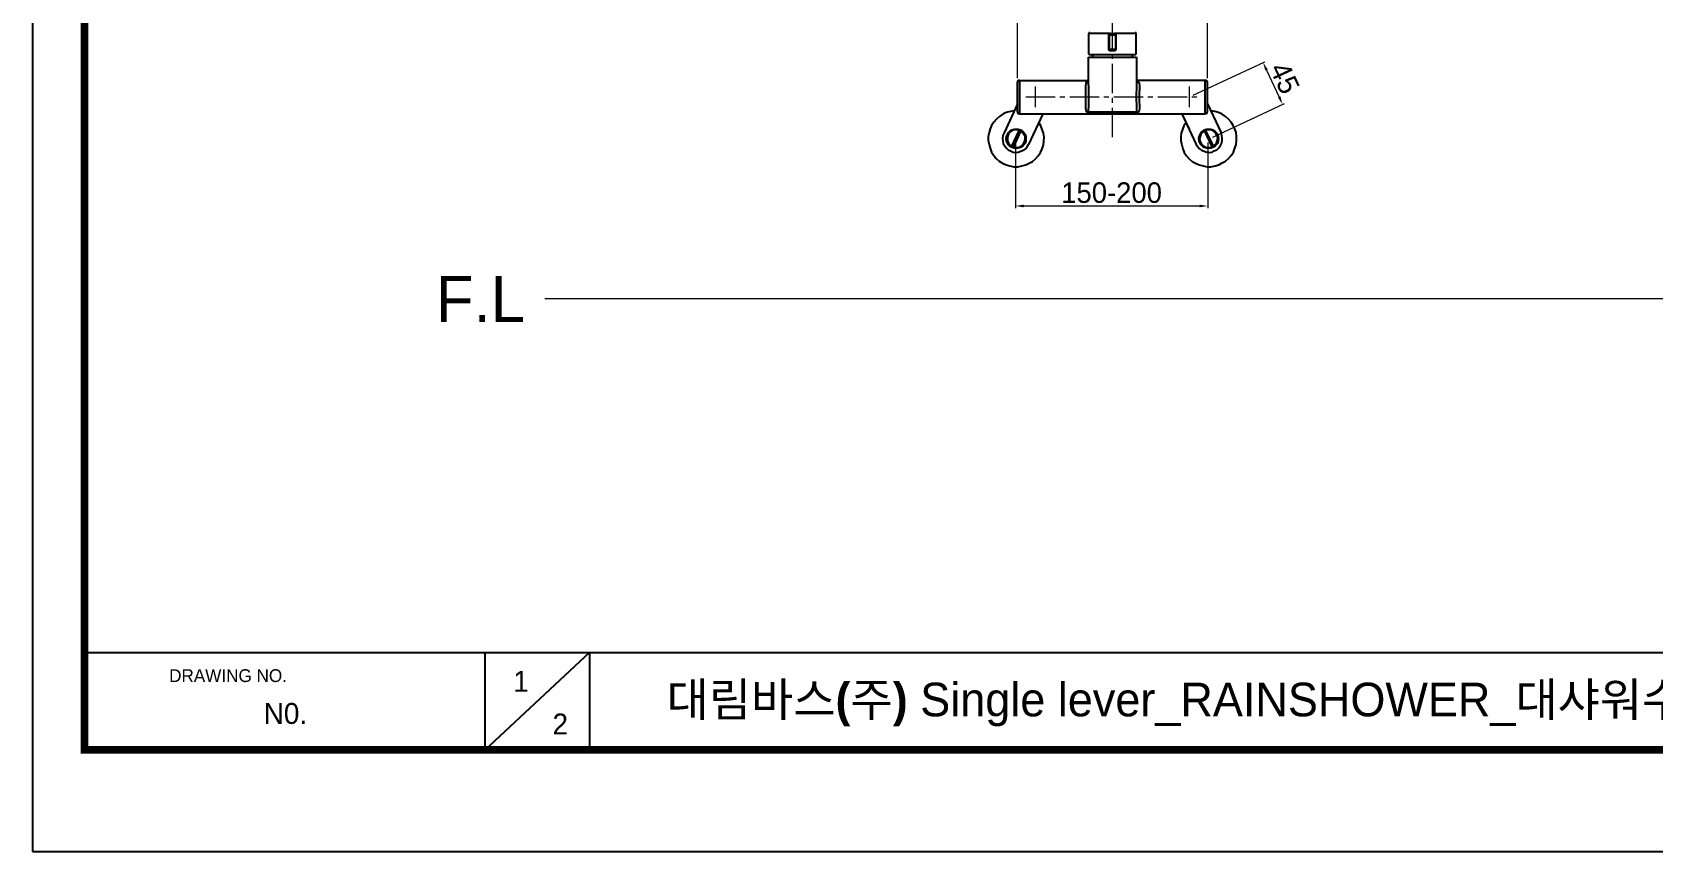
# Model space of a CAD drawing. Extents: x 0 to 3160, y 0 to 2315.
# Drawn here: x 0 to 1580, y 0 to 798 of the extents above; entities that cross this region are included whole.
import ezdxf

# ---------------------------------------------------------------- set-up
doc = ezdxf.new("R2010")
doc.units = 0
doc.header["$LTSCALE"] = 3
doc.header["$MEASUREMENT"] = 0
doc.header["$PDMODE"] = 3
doc.header["$PDSIZE"] = -10
doc.linetypes.add('CENTER2', pattern=[28.575, 19.05, -3.175, 3.175, -3.175])
doc.layers.get('0').update_dxf_attribs({"linetype": 'CONTINUOUS'})
doc.layers.get('DEFPOINTS').update_dxf_attribs({"linetype": 'CONTINUOUS'})
doc.layers.add('02___PRT_ALL_AXES', color=7, linetype='CONTINUOUS')
doc.layers.add('Cneter', color=1, linetype='CENTER2', lineweight=13)
doc.layers.add('치수선', color=7, linetype='CONTINUOUS', lineweight=20)
doc.styles.add('Daelim Dimension', font='')
doc.styles.get('Daelim Dimension').set_extended_font_data('나눔고딕')
doc.dimstyles.new('DEFAULT', dxfattribs={"dimscale": 2, "dimtxt": 2, "dimasz": 2, "dimexe": 0, "dimexo": 2, "dimgap": 1, "dimtad": 1, "dimdec": 1, "dimzin": 9, "dimdsep": 46, "dimtxsty": 'Daelim Dimension', "dimcen": 0.5, "dimclrd": 252, "dimclre": 252, "dimclrt": 3, "dimadec": 1, "dimazin": 0, "dimtfac": 1, "dimtdec": 1, "dimtix": 1, "dimtmove": 0, "dimatfit": 3, "dimfxl": 1, "dimtolj": 1, "dimtzin": 1, "dimlwd": 9, "dimlwe": 9, "dimarcsym": 0})

# ---------------------------------------------------------------- blocks, each defined once
blk = doc.blocks.new('*D7')
at = {"color": 5, "lineweight": 9, "ltscale": 0.5, "transparency": 16777216}
for p, q in [((957.9, 691), (957.9, 627.1)), ((1145.3, 691), (1145.3, 627.1)), ((965.9, 629.1), (1137.3, 629.1))]:
    blk.add_line(p, q, dxfattribs=at)
at = {"color": 5, "ltscale": 0.5, "transparency": 16777216}
for points in [[(965.9, 630.4), (965.9, 627.8), (957.9, 629.1)], [(1137.3, 630.4), (1137.3, 627.8), (1145.3, 629.1)]]:
    blk.add_solid(points, dxfattribs=at)
at = {"layer": 'DEFPOINTS', "color": 0, "ltscale": 0.5, "transparency": 16777216}
for p in [(957.9, 695), (1145.3, 695), (1145.3, 629.1)]:
    blk.add_point(p, dxfattribs=at)
at = {"color": 7, "ltscale": 0.5, "transparency": 16777216, "insert": (1051.6, 642), "char_height": 20, "attachment_point": 5, "style": 'Daelim Dimension'}
blk.add_mtext('\\A1;150-200', dxfattribs=at)
blk = doc.blocks.new('*D8')
at = {"color": 5, "lineweight": 9, "ltscale": 0.5, "transparency": 16777216}
for p, q in [((960, 753.7), (960, 846.4)), ((968, 844.4), (1137.1, 844.4)), ((1145.1, 753.7), (1145.1, 846.4))]:
    blk.add_line(p, q, dxfattribs=at)
at = {"color": 5, "ltscale": 0.5, "transparency": 16777216}
for points in [[(968, 845.7), (968, 843), (960, 844.4)], [(1137.1, 845.7), (1137.1, 843), (1145.1, 844.4)]]:
    blk.add_solid(points, dxfattribs=at)
at = {"layer": 'DEFPOINTS', "color": 0, "ltscale": 0.5, "transparency": 16777216}
for p in [(1145.1, 844.4), (960, 749.7), (1145.1, 749.7)]:
    blk.add_point(p, dxfattribs=at)
at = {"color": 7, "ltscale": 0.5, "transparency": 16777216, "insert": (1008.4, 857.2), "char_height": 20, "attachment_point": 5, "style": 'Daelim Dimension'}
blk.add_mtext('\\A1;185', dxfattribs=at)
blk = doc.blocks.new('*D9')
at = {"color": 5, "lineweight": 9, "ltscale": 0.5, "transparency": 16777216}
for p, q in [((1131.2, 737.1), (1201.1, 769.7)), ((1202.6, 761.6), (1214.9, 735.3)), ((1150.2, 696.3), (1220.1, 728.9))]:
    blk.add_line(p, q, dxfattribs=at)
at = {"color": 5, "ltscale": 0.5, "transparency": 16777216}
for points in [[(1203.9, 762.1), (1201.4, 761), (1199.3, 768.8)], [(1216.1, 735.9), (1213.7, 734.7), (1218.3, 728)]]:
    blk.add_solid(points, dxfattribs=at)
at = {"layer": 'DEFPOINTS', "color": 0, "ltscale": 0.5, "transparency": 16777216}
for p in [(1127.5, 735.4), (1218.3, 728), (1146.5, 694.6)]:
    blk.add_point(p, dxfattribs=at)
at = {"color": 7, "ltscale": 0.5, "transparency": 16777216, "insert": (1220.3, 753.8), "char_height": 20, "attachment_point": 5, "rotation": 294.9736, "style": 'Daelim Dimension'}
blk.add_mtext('\\A1;45', dxfattribs=at)

msp = doc.modelspace()

# ---------------------------------------------------------------- linework, layer by layer
at = {"color": 7, "linetype": 'Continuous'}
for p, q in [((1050.1, 797.2), (1029.4, 797.2)), ((1048.9, 781.8), (1048.9, 795.8)), ((1048.9, 795.8), (1055.8, 795.8)), ((1049.4, 795.8), (1049.4, 781.8)), ((1050.4, 797.3), (1054.3, 797.3)), ((1054.4, 796.8), (1050.4, 796.8)), ((1075.4, 797.2), (1054.6, 797.2)), ((1055.4, 795.8), (1055.4, 781.8)), ((1055.8, 795.8), (1055.8, 781.8)), ((1029.4, 776.8), (1075.3, 776.8)), ((1048.9, 781.8), (1055.8, 781.8)), ((1050.4, 780.8), (1054.4, 780.8)), ((1054.3, 780.3), (1050.4, 780.3))]:
    msp.add_line(p, q, dxfattribs=at)
at = {"color": 7, "ltscale": 0.5}
for p, q in [((1120.2, 719), (1127.2, 704)), ((1147.5, 694.6), (1145.5, 694.6)), ((1146.5, 694.6), (1147.5, 695.1))]:
    msp.add_line(p, q, dxfattribs=at)
at = {"color": 5}
msp.add_line((50.8, 194), (2594.9, 194), dxfattribs=at)
at = {"color": 5, "ltscale": 40}
for p, q in [((440.8, 194), (440.8, 98.8)), ((440.8, 194), (440.8, 98.8)), ((542.7, 194), (440.8, 98.8)), ((542.7, 194), (440.8, 98.8)), ((542.7, 194), (542.7, 98.8)), ((542.7, 194), (542.7, 98.8))]:
    msp.add_line(p, q, dxfattribs=at)
at = {"ltscale": 0.5}
msp.add_lwpolyline([(0, 0), (3159.5, 0), (3159.5, 2315), (0, 2315)], close=True, dxfattribs=at)
at = {"color": 5, "linetype": 'ByBlock', "lineweight": 200, "const_width": 7.28}
msp.add_lwpolyline([(50.8, 99.1), (3108.4, 99.1), (3108.4, 2261.3), (50.8, 2261.3)], close=True, dxfattribs=at)
at = {"color": 7, "linetype": 'Continuous'}
for centre, radius, start, end in [((1030.4, 797.2), 1, 97.9532, 180), ((1050.4, 795.8), 1, 90, 180), ((1050.4, 795.1), 2.13, 89.9837, 97.7656), ((1054.3, 795.1), 2.13, 82.2344, 90.0163), ((1054.4, 795.8), 1, 0, 90), ((1074.4, 797.2), 1, 0, 82.0468), ((1050.4, 781.8), 1, 180, 270), ((1054.4, 781.8), 1, 270, 0)]:
    msp.add_arc(centre, radius, start, end, dxfattribs=at)
for points, knots in [([(1048.9, 795.8), (1048.9, 795.9), (1049, 796.3), (1049.2, 796.7), (1049.6, 797.1), (1049.9, 797.2), (1050.1, 797.2)], [0, 0, 0, 0, 0.250649, 0.500876, 0.75055, 1, 1, 1, 1]), ([(1050.2, 796.7), (1050.2, 796.7), (1050.2, 796.8), (1050.2, 796.8), (1050.2, 796.8), (1050.2, 796.9), (1050.1, 797.1), (1050.1, 797.2), (1050.1, 797.2)], [0, 0, 0, 0, 0.026495, 0.085124, 0.177478, 0.300552, 0.620993, 1, 1, 1, 1]), ([(1050.4, 796.8), (1050.4, 796.8), (1050.4, 796.8), (1050.4, 796.8), (1050.4, 796.9), (1050.4, 796.9), (1050.4, 797), (1050.4, 797.1), (1050.4, 797.2), (1050.4, 797.3)], [0, 0, 0, 0, 0.025142, 0.083327, 0.175599, 0.298808, 0.448725, 0.619974, 1, 1, 1, 1]), ([(1054.4, 796.8), (1054.4, 796.8), (1054.3, 796.8), (1054.3, 796.8), (1054.3, 796.9), (1054.3, 796.9), (1054.3, 797), (1054.3, 797.1), (1054.3, 797.2), (1054.3, 797.3)], [0, 0, 0, 0, 0.025141, 0.083326, 0.175598, 0.298806, 0.448724, 0.619973, 1, 1, 1, 1]), ([(1054.6, 796.7), (1054.6, 796.7), (1054.5, 796.8), (1054.5, 796.8), (1054.5, 796.8), (1054.6, 796.9), (1054.6, 797.1), (1054.6, 797.2), (1054.6, 797.2)], [0, 0, 0, 0, 0.026478, 0.085094, 0.177443, 0.300517, 0.620973, 1, 1, 1, 1]), ([(1054.6, 797.2), (1054.8, 797.2), (1055.1, 797.1), (1055.5, 796.7), (1055.7, 796.3), (1055.8, 795.9), (1055.8, 795.8)], [0, 0, 0, 0, 0.249442, 0.499113, 0.749345, 1, 1, 1, 1]), ([(1050.4, 780.3), (1050.2, 780.3), (1049.8, 780.3), (1049.3, 780.7), (1049, 781.2), (1048.9, 781.6), (1048.9, 781.8)], [0, 0, 0, 0, 0.249537, 0.499124, 0.749286, 1, 1, 1, 1]), ([(1050.4, 780.8), (1050.4, 780.8), (1050.4, 780.8), (1050.4, 780.7), (1050.4, 780.7), (1050.4, 780.6), (1050.4, 780.5), (1050.4, 780.4), (1050.4, 780.3), (1050.4, 780.3)], [0, 0, 0, 0, 0.025145, 0.083571, 0.176227, 0.299842, 0.450058, 0.621346, 1, 1, 1, 1]), ([(1055.8, 781.8), (1055.8, 781.6), (1055.7, 781.2), (1055.4, 780.7), (1054.9, 780.3), (1054.5, 780.3), (1054.3, 780.3)], [0, 0, 0, 0, 0.250709, 0.500867, 0.750458, 1, 1, 1, 1]), ([(1054.4, 780.8), (1054.4, 780.8), (1054.3, 780.8), (1054.3, 780.7), (1054.3, 780.7), (1054.3, 780.6), (1054.3, 780.5), (1054.3, 780.4), (1054.3, 780.3), (1054.3, 780.3)], [0, 0, 0, 0, 0.025145, 0.083571, 0.176227, 0.299842, 0.450058, 0.621346, 1, 1, 1, 1])]:
    msp.add_open_spline(points, degree=3, knots=knots, dxfattribs=at)
at = {"color": 7}
for points in [[(1029.1, 774.2), (1029.1, 774.2), (1076, 774.2), (1076, 774.2)], [(1029.1, 746.4), (1029.1, 746.4), (1029.1, 774.2), (1029.1, 774.2)], [(1029.5, 776.8), (1029.5, 776.8), (1075.2, 776.8), (1075.2, 776.8)], [(1033.5, 776.8), (1033.5, 776.8), (1032.8, 774.2), (1032.8, 774.2)], [(1072.3, 774.2), (1072.3, 774.2), (1071.6, 776.8), (1071.6, 776.8)], [(1076, 774.2), (1076, 774.2), (1076, 746.4), (1076, 746.4)], [(960, 720.8), (960, 720.8), (960, 749.7), (960, 749.7)], [(961.8, 751.5), (961.8, 751.5), (1029.1, 751.5), (1029.1, 751.5)], [(961.8, 751.5), (961.8, 751.5), (961.8, 719), (961.8, 719)], [(1142.9, 751.5), (1142.9, 751.5), (1076, 751.5), (1076, 751.5)], [(1142.9, 719), (1142.9, 719), (1142.9, 751.5), (1142.9, 751.5)], [(1145.1, 720.8), (1145.1, 720.8), (1145.1, 749.7), (1145.1, 749.7)], [(960, 728.5), (960, 728.5), (946.8, 700.3), (946.8, 700.3)], [(1145.1, 728.5), (1145.1, 728.5), (1158.3, 700.3), (1158.3, 700.3)], [(961.8, 719), (961.8, 719), (1142.9, 719), (1142.9, 719)], [(984.5, 719), (984.5, 719), (970.6, 689), (970.6, 689)], [(1029.1, 720.8), (1029.1, 720.8), (1029.1, 724.5), (1029.1, 724.5)], [(1029.1, 720.8), (1029.1, 720.8), (1076, 720.8), (1076, 720.8)], [(1030.2, 719), (1030.2, 719), (1029.5, 719.7), (1029.5, 719.7)], [(1029.9, 719), (1029.9, 719), (1030.6, 719), (1030.6, 719)], [(1030.2, 719), (1030.2, 719), (1030.6, 719), (1030.6, 719)], [(1030.6, 719), (1030.6, 719), (1031, 719), (1031, 719)], [(1074.1, 719), (1074.1, 719), (1074.5, 719), (1074.5, 719)], [(1074.5, 719), (1074.5, 719), (1074.9, 719), (1074.9, 719)], [(1074.9, 719), (1074.9, 719), (1074.5, 719), (1074.5, 719)], [(1075.2, 719.7), (1075.2, 719.7), (1074.9, 719), (1074.9, 719)], [(1076, 724.5), (1076, 724.5), (1076, 720.8), (1076, 720.8)], [(1120.2, 719), (1120.2, 719), (1134.1, 689), (1134.1, 689)], [(954.1, 686.8), (954.1, 686.8), (961.8, 703.2), (961.8, 703.2)], [(963.3, 702.5), (963.3, 702.5), (955.6, 686), (955.6, 686)], [(1141.8, 702.5), (1141.8, 702.5), (1149.5, 686), (1149.5, 686)], [(1142.9, 703.2), (1142.9, 703.2), (1151, 686.8), (1151, 686.8)]]:
    msp.add_open_spline(points, degree=3, dxfattribs=at)
for points, knots in [([(961.8, 751.5), (961.8, 751.5), (960.7, 751.5), (960.7, 751.5), (960.7, 751.5), (960.7, 751.5), (960, 750.8), (960, 750.8), (960, 750.8), (960, 750.8), (960, 749.7), (960, 749.7)], [0, 0, 0, 0, 0.333333, 0.333333, 0.333333, 0.333333, 0.666667, 0.666667, 0.666667, 0.666667, 1, 1, 1, 1]), ([(1029.1, 751.5), (1029.1, 751.5), (1028, 750.8), (1028, 750.8), (1028, 750.8), (1028, 750.8), (1027.3, 750.4), (1027.3, 750.4), (1027.3, 750.4), (1027.3, 750.4), (1026.9, 749.3), (1026.9, 749.3), (1026.9, 749.3), (1026.9, 749.3), (1026.6, 748.6), (1026.6, 748.6), (1026.6, 748.6), (1026.6, 748.6), (1026.2, 746.4), (1026.2, 746.4), (1026.2, 746.4), (1026.2, 746.4), (1026.2, 744.6), (1026.2, 744.6)], [0, 0, 0, 0, 0.166667, 0.166667, 0.166667, 0.166667, 0.333333, 0.333333, 0.333333, 0.333333, 0.5, 0.5, 0.5, 0.5, 0.666667, 0.666667, 0.666667, 0.666667, 0.833333, 0.833333, 0.833333, 0.833333, 1, 1, 1, 1]), ([(1026.2, 744.6), (1026.2, 744.6), (1026.2, 737.6), (1026.2, 737.6), (1026.2, 737.6), (1026.2, 737.6), (1026.2, 730.7), (1026.2, 730.7), (1026.2, 730.7), (1026.2, 730.7), (1026.2, 727.4), (1026.2, 727.4), (1026.2, 727.4), (1026.2, 727.4), (1026.2, 724.1), (1026.2, 724.1), (1026.2, 724.1), (1026.2, 724.1), (1026.6, 722.3), (1026.6, 722.3), (1026.6, 722.3), (1026.6, 722.3), (1027.3, 720.8), (1027.3, 720.8), (1027.3, 720.8), (1027.3, 720.8), (1027.7, 720.1), (1027.7, 720.1), (1027.7, 720.1), (1027.7, 720.1), (1028.4, 719.7), (1028.4, 719.7), (1028.4, 719.7), (1028.4, 719.7), (1029.9, 719), (1029.9, 719)], [0, 0, 0, 0, 0.111111, 0.111111, 0.111111, 0.111111, 0.222222, 0.222222, 0.222222, 0.222222, 0.333333, 0.333333, 0.333333, 0.333333, 0.444444, 0.444444, 0.444444, 0.444444, 0.555556, 0.555556, 0.555556, 0.555556, 0.666667, 0.666667, 0.666667, 0.666667, 0.777778, 0.777778, 0.777778, 0.777778, 0.888889, 0.888889, 0.888889, 0.888889, 1, 1, 1, 1]), ([(1029.1, 746.4), (1029.1, 746.4), (1029.1, 735.4), (1029.1, 735.4), (1029.1, 735.4), (1029.1, 735.4), (1029.1, 724.5), (1029.1, 724.5)], [0, 0, 0, 0, 0.5, 0.5, 0.5, 0.5, 1, 1, 1, 1]), ([(1078.9, 744.6), (1078.9, 744.6), (1078.5, 737.6), (1078.5, 737.6), (1078.5, 737.6), (1078.5, 737.6), (1078.5, 730.7), (1078.5, 730.7), (1078.5, 730.7), (1078.5, 730.7), (1078.9, 727.4), (1078.9, 727.4), (1078.9, 727.4), (1078.9, 727.4), (1078.9, 724.1), (1078.9, 724.1), (1078.9, 724.1), (1078.9, 724.1), (1078.5, 722.3), (1078.5, 722.3), (1078.5, 722.3), (1078.5, 722.3), (1077.8, 720.8), (1077.8, 720.8), (1077.8, 720.8), (1077.8, 720.8), (1077.4, 720.1), (1077.4, 720.1), (1077.4, 720.1), (1077.4, 720.1), (1076.7, 719.7), (1076.7, 719.7), (1076.7, 719.7), (1076.7, 719.7), (1074.9, 719), (1074.9, 719)], [0, 0, 0, 0, 0.111111, 0.111111, 0.111111, 0.111111, 0.222222, 0.222222, 0.222222, 0.222222, 0.333333, 0.333333, 0.333333, 0.333333, 0.444444, 0.444444, 0.444444, 0.444444, 0.555556, 0.555556, 0.555556, 0.555556, 0.666667, 0.666667, 0.666667, 0.666667, 0.777778, 0.777778, 0.777778, 0.777778, 0.888889, 0.888889, 0.888889, 0.888889, 1, 1, 1, 1]), ([(1076, 746.4), (1076, 746.4), (1075.6, 735.4), (1075.6, 735.4), (1075.6, 735.4), (1075.6, 735.4), (1076, 724.5), (1076, 724.5)], [0, 0, 0, 0, 0.5, 0.5, 0.5, 0.5, 1, 1, 1, 1]), ([(1076, 751.5), (1076, 751.5), (1076.7, 750.8), (1076.7, 750.8), (1076.7, 750.8), (1076.7, 750.8), (1077.4, 750.4), (1077.4, 750.4), (1077.4, 750.4), (1077.4, 750.4), (1078.2, 749.3), (1078.2, 749.3), (1078.2, 749.3), (1078.2, 749.3), (1078.5, 748.6), (1078.5, 748.6), (1078.5, 748.6), (1078.5, 748.6), (1078.9, 746.4), (1078.9, 746.4), (1078.9, 746.4), (1078.9, 746.4), (1078.9, 744.6), (1078.9, 744.6)], [0, 0, 0, 0, 0.166667, 0.166667, 0.166667, 0.166667, 0.333333, 0.333333, 0.333333, 0.333333, 0.5, 0.5, 0.5, 0.5, 0.666667, 0.666667, 0.666667, 0.666667, 0.833333, 0.833333, 0.833333, 0.833333, 1, 1, 1, 1]), ([(1145.1, 749.7), (1145.1, 749.7), (1144.8, 750.8), (1144.8, 750.8), (1144.8, 750.8), (1144.8, 750.8), (1144, 751.5), (1144, 751.5), (1144, 751.5), (1144, 751.5), (1142.9, 751.5), (1142.9, 751.5)], [0, 0, 0, 0, 0.333333, 0.333333, 0.333333, 0.333333, 0.666667, 0.666667, 0.666667, 0.666667, 1, 1, 1, 1]), ([(956.7, 721.9), (956.7, 721.9), (953, 721.2), (953, 721.2), (953, 721.2), (953, 721.2), (949, 720.1), (949, 720.1), (949, 720.1), (949, 720.1), (945.7, 718.6), (945.7, 718.6), (945.7, 718.6), (945.7, 718.6), (942.4, 716.4), (942.4, 716.4), (942.4, 716.4), (942.4, 716.4), (939.5, 713.8), (939.5, 713.8), (939.5, 713.8), (939.5, 713.8), (936.9, 710.9), (936.9, 710.9), (936.9, 710.9), (936.9, 710.9), (934.7, 707.6), (934.7, 707.6), (934.7, 707.6), (934.7, 707.6), (933.3, 704.3), (933.3, 704.3), (933.3, 704.3), (933.3, 704.3), (932.2, 700.7), (932.2, 700.7), (932.2, 700.7), (932.2, 700.7), (931.4, 696.7), (931.4, 696.7), (931.4, 696.7), (931.4, 696.7), (931.4, 693), (931.4, 693), (931.4, 693), (931.4, 693), (932.2, 689), (932.2, 689), (932.2, 689), (932.2, 689), (933.3, 685.3), (933.3, 685.3), (933.3, 685.3), (933.3, 685.3), (934.7, 681.7), (934.7, 681.7), (934.7, 681.7), (934.7, 681.7), (936.9, 678.4), (936.9, 678.4), (936.9, 678.4), (936.9, 678.4), (939.1, 675.4), (939.1, 675.4), (939.1, 675.4), (939.1, 675.4), (942, 672.9), (942, 672.9), (942, 672.9), (942, 672.9), (945.3, 670.7), (945.3, 670.7), (945.3, 670.7), (945.3, 670.7), (949, 669.2), (949, 669.2), (949, 669.2), (949, 669.2), (952.6, 668.1), (952.6, 668.1), (952.6, 668.1), (952.6, 668.1), (956.3, 667.4), (956.3, 667.4), (956.3, 667.4), (956.3, 667.4), (960.3, 667.4), (960.3, 667.4), (960.3, 667.4), (960.3, 667.4), (964, 668.1), (964, 668.1), (964, 668.1), (964, 668.1), (968, 669.2), (968, 669.2), (968, 669.2), (968, 669.2), (971.3, 670.7), (971.3, 670.7), (971.3, 670.7), (971.3, 670.7), (974.6, 672.5), (974.6, 672.5), (974.6, 672.5), (974.6, 672.5), (977.5, 675.1), (977.5, 675.1), (977.5, 675.1), (977.5, 675.1), (980.1, 678), (980.1, 678), (980.1, 678), (980.1, 678), (982.3, 681.3), (982.3, 681.3), (982.3, 681.3), (982.3, 681.3), (984.1, 684.9), (984.1, 684.9), (984.1, 684.9), (984.1, 684.9), (985.2, 688.6), (985.2, 688.6), (985.2, 688.6), (985.2, 688.6), (985.6, 692.3), (985.6, 692.3), (985.6, 692.3), (985.6, 692.3), (985.9, 696.3), (985.9, 696.3), (985.9, 696.3), (985.9, 696.3), (985.2, 699.9), (985.2, 699.9), (985.2, 699.9), (985.2, 699.9), (984.1, 703.6), (984.1, 703.6), (984.1, 703.6), (984.1, 703.6), (982.7, 707.3), (982.7, 707.3), (982.7, 707.3), (982.7, 707.3), (980.8, 710.6), (980.8, 710.6)], [0, 0, 0, 0, 0.027027, 0.027027, 0.027027, 0.027027, 0.054054, 0.054054, 0.054054, 0.054054, 0.081081, 0.081081, 0.081081, 0.081081, 0.108108, 0.108108, 0.108108, 0.108108, 0.135135, 0.135135, 0.135135, 0.135135, 0.162162, 0.162162, 0.162162, 0.162162, 0.189189, 0.189189, 0.189189, 0.189189, 0.216216, 0.216216, 0.216216, 0.216216, 0.243243, 0.243243, 0.243243, 0.243243, 0.27027, 0.27027, 0.27027, 0.27027, 0.297297, 0.297297, 0.297297, 0.297297, 0.324324, 0.324324, 0.324324, 0.324324, 0.351351, 0.351351, 0.351351, 0.351351, 0.378378, 0.378378, 0.378378, 0.378378, 0.405405, 0.405405, 0.405405, 0.405405, 0.432432, 0.432432, 0.432432, 0.432432, 0.459459, 0.459459, 0.459459, 0.459459, 0.486486, 0.486486, 0.486486, 0.486486, 0.513514, 0.513514, 0.513514, 0.513514, 0.540541, 0.540541, 0.540541, 0.540541, 0.567568, 0.567568, 0.567568, 0.567568, 0.594595, 0.594595, 0.594595, 0.594595, 0.621622, 0.621622, 0.621622, 0.621622, 0.648649, 0.648649, 0.648649, 0.648649, 0.675676, 0.675676, 0.675676, 0.675676, 0.702703, 0.702703, 0.702703, 0.702703, 0.72973, 0.72973, 0.72973, 0.72973, 0.756757, 0.756757, 0.756757, 0.756757, 0.783784, 0.783784, 0.783784, 0.783784, 0.810811, 0.810811, 0.810811, 0.810811, 0.837838, 0.837838, 0.837838, 0.837838, 0.864865, 0.864865, 0.864865, 0.864865, 0.891892, 0.891892, 0.891892, 0.891892, 0.918919, 0.918919, 0.918919, 0.918919, 0.945946, 0.945946, 0.945946, 0.945946, 0.972973, 0.972973, 0.972973, 0.972973, 1, 1, 1, 1]), ([(960, 720.8), (960, 720.8), (960, 720.1), (960, 720.1), (960, 720.1), (960, 720.1), (960.7, 719.3), (960.7, 719.3), (960.7, 719.3), (960.7, 719.3), (961.8, 719), (961.8, 719)], [0, 0, 0, 0, 0.333333, 0.333333, 0.333333, 0.333333, 0.666667, 0.666667, 0.666667, 0.666667, 1, 1, 1, 1]), ([(1029.1, 720.8), (1029.1, 720.8), (1029.5, 720.1), (1029.5, 720.1), (1029.5, 720.1), (1029.5, 720.1), (1030.2, 719.3), (1030.2, 719.3), (1030.2, 719.3), (1030.2, 719.3), (1031, 719), (1031, 719)], [0, 0, 0, 0, 0.333333, 0.333333, 0.333333, 0.333333, 0.666667, 0.666667, 0.666667, 0.666667, 1, 1, 1, 1]), ([(1073.8, 719), (1073.8, 719), (1074.9, 719.3), (1074.9, 719.3), (1074.9, 719.3), (1074.9, 719.3), (1075.6, 720.1), (1075.6, 720.1), (1075.6, 720.1), (1075.6, 720.1), (1076, 720.8), (1076, 720.8)], [0, 0, 0, 0, 0.333333, 0.333333, 0.333333, 0.333333, 0.666667, 0.666667, 0.666667, 0.666667, 1, 1, 1, 1]), ([(1124.3, 710.6), (1124.3, 710.6), (1122.1, 707.3), (1122.1, 707.3), (1122.1, 707.3), (1122.1, 707.3), (1120.6, 703.6), (1120.6, 703.6), (1120.6, 703.6), (1120.6, 703.6), (1119.5, 699.9), (1119.5, 699.9), (1119.5, 699.9), (1119.5, 699.9), (1119.1, 696.3), (1119.1, 696.3), (1119.1, 696.3), (1119.1, 696.3), (1119.1, 692.3), (1119.1, 692.3), (1119.1, 692.3), (1119.1, 692.3), (1119.9, 688.6), (1119.9, 688.6), (1119.9, 688.6), (1119.9, 688.6), (1121, 684.9), (1121, 684.9), (1121, 684.9), (1121, 684.9), (1122.4, 681.3), (1122.4, 681.3), (1122.4, 681.3), (1122.4, 681.3), (1124.6, 678), (1124.6, 678), (1124.6, 678), (1124.6, 678), (1127.2, 675.1), (1127.2, 675.1), (1127.2, 675.1), (1127.2, 675.1), (1130.1, 672.5), (1130.1, 672.5), (1130.1, 672.5), (1130.1, 672.5), (1133.4, 670.7), (1133.4, 670.7), (1133.4, 670.7), (1133.4, 670.7), (1137.1, 669.2), (1137.1, 669.2), (1137.1, 669.2), (1137.1, 669.2), (1140.7, 668.1), (1140.7, 668.1), (1140.7, 668.1), (1140.7, 668.1), (1144.8, 667.4), (1144.8, 667.4), (1144.8, 667.4), (1144.8, 667.4), (1148.4, 667.4), (1148.4, 667.4), (1148.4, 667.4), (1148.4, 667.4), (1152.4, 668.1), (1152.4, 668.1), (1152.4, 668.1), (1152.4, 668.1), (1156.1, 669.2), (1156.1, 669.2), (1156.1, 669.2), (1156.1, 669.2), (1159.4, 671), (1159.4, 671), (1159.4, 671), (1159.4, 671), (1162.7, 672.9), (1162.7, 672.9), (1162.7, 672.9), (1162.7, 672.9), (1165.6, 675.4), (1165.6, 675.4), (1165.6, 675.4), (1165.6, 675.4), (1168.2, 678.4), (1168.2, 678.4), (1168.2, 678.4), (1168.2, 678.4), (1170.4, 681.7), (1170.4, 681.7), (1170.4, 681.7), (1170.4, 681.7), (1171.8, 685.3), (1171.8, 685.3), (1171.8, 685.3), (1171.8, 685.3), (1172.9, 689), (1172.9, 689), (1172.9, 689), (1172.9, 689), (1173.3, 693), (1173.3, 693), (1173.3, 693), (1173.3, 693), (1173.3, 696.7), (1173.3, 696.7), (1173.3, 696.7), (1173.3, 696.7), (1172.9, 700.7), (1172.9, 700.7), (1172.9, 700.7), (1172.9, 700.7), (1171.8, 704.3), (1171.8, 704.3), (1171.8, 704.3), (1171.8, 704.3), (1170, 707.6), (1170, 707.6), (1170, 707.6), (1170, 707.6), (1168.2, 710.9), (1168.2, 710.9), (1168.2, 710.9), (1168.2, 710.9), (1165.6, 713.8), (1165.6, 713.8), (1165.6, 713.8), (1165.6, 713.8), (1162.7, 716.4), (1162.7, 716.4), (1162.7, 716.4), (1162.7, 716.4), (1159.4, 718.6), (1159.4, 718.6), (1159.4, 718.6), (1159.4, 718.6), (1155.7, 720.1), (1155.7, 720.1), (1155.7, 720.1), (1155.7, 720.1), (1152.1, 721.2), (1152.1, 721.2), (1152.1, 721.2), (1152.1, 721.2), (1148.4, 721.9), (1148.4, 721.9)], [0, 0, 0, 0, 0.027027, 0.027027, 0.027027, 0.027027, 0.054054, 0.054054, 0.054054, 0.054054, 0.081081, 0.081081, 0.081081, 0.081081, 0.108108, 0.108108, 0.108108, 0.108108, 0.135135, 0.135135, 0.135135, 0.135135, 0.162162, 0.162162, 0.162162, 0.162162, 0.189189, 0.189189, 0.189189, 0.189189, 0.216216, 0.216216, 0.216216, 0.216216, 0.243243, 0.243243, 0.243243, 0.243243, 0.27027, 0.27027, 0.27027, 0.27027, 0.297297, 0.297297, 0.297297, 0.297297, 0.324324, 0.324324, 0.324324, 0.324324, 0.351351, 0.351351, 0.351351, 0.351351, 0.378378, 0.378378, 0.378378, 0.378378, 0.405405, 0.405405, 0.405405, 0.405405, 0.432432, 0.432432, 0.432432, 0.432432, 0.459459, 0.459459, 0.459459, 0.459459, 0.486486, 0.486486, 0.486486, 0.486486, 0.513514, 0.513514, 0.513514, 0.513514, 0.540541, 0.540541, 0.540541, 0.540541, 0.567568, 0.567568, 0.567568, 0.567568, 0.594595, 0.594595, 0.594595, 0.594595, 0.621622, 0.621622, 0.621622, 0.621622, 0.648649, 0.648649, 0.648649, 0.648649, 0.675676, 0.675676, 0.675676, 0.675676, 0.702703, 0.702703, 0.702703, 0.702703, 0.72973, 0.72973, 0.72973, 0.72973, 0.756757, 0.756757, 0.756757, 0.756757, 0.783784, 0.783784, 0.783784, 0.783784, 0.810811, 0.810811, 0.810811, 0.810811, 0.837838, 0.837838, 0.837838, 0.837838, 0.864865, 0.864865, 0.864865, 0.864865, 0.891892, 0.891892, 0.891892, 0.891892, 0.918919, 0.918919, 0.918919, 0.918919, 0.945946, 0.945946, 0.945946, 0.945946, 0.972973, 0.972973, 0.972973, 0.972973, 1, 1, 1, 1]), ([(1142.9, 719), (1142.9, 719), (1144, 719.3), (1144, 719.3), (1144, 719.3), (1144, 719.3), (1144.8, 720.1), (1144.8, 720.1), (1144.8, 720.1), (1144.8, 720.1), (1145.1, 720.8), (1145.1, 720.8)], [0, 0, 0, 0, 0.333333, 0.333333, 0.333333, 0.333333, 0.666667, 0.666667, 0.666667, 0.666667, 1, 1, 1, 1]), ([(946.8, 700.3), (946.8, 700.3), (945.7, 697.7), (945.7, 697.7), (945.7, 697.7), (945.7, 697.7), (945.3, 695.2), (945.3, 695.2), (945.3, 695.2), (945.3, 695.2), (945.7, 692.6), (945.7, 692.6), (945.7, 692.6), (945.7, 692.6), (946.1, 690.1), (946.1, 690.1), (946.1, 690.1), (946.1, 690.1), (947.2, 687.9), (947.2, 687.9), (947.2, 687.9), (947.2, 687.9), (949, 685.7), (949, 685.7), (949, 685.7), (949, 685.7), (950.8, 683.8), (950.8, 683.8), (950.8, 683.8), (950.8, 683.8), (953, 682.7), (953, 682.7), (953, 682.7), (953, 682.7), (955.6, 681.7), (955.6, 681.7), (955.6, 681.7), (955.6, 681.7), (958.1, 681.3), (958.1, 681.3), (958.1, 681.3), (958.1, 681.3), (960.7, 681.7), (960.7, 681.7), (960.7, 681.7), (960.7, 681.7), (963.3, 682.4), (963.3, 682.4), (963.3, 682.4), (963.3, 682.4), (965.5, 683.5), (965.5, 683.5), (965.5, 683.5), (965.5, 683.5), (967.6, 684.9), (967.6, 684.9), (967.6, 684.9), (967.6, 684.9), (969.5, 686.8), (969.5, 686.8), (969.5, 686.8), (969.5, 686.8), (970.6, 689), (970.6, 689)], [0, 0, 0, 0, 0.0625, 0.0625, 0.0625, 0.0625, 0.125, 0.125, 0.125, 0.125, 0.1875, 0.1875, 0.1875, 0.1875, 0.25, 0.25, 0.25, 0.25, 0.3125, 0.3125, 0.3125, 0.3125, 0.375, 0.375, 0.375, 0.375, 0.4375, 0.4375, 0.4375, 0.4375, 0.5, 0.5, 0.5, 0.5, 0.5625, 0.5625, 0.5625, 0.5625, 0.625, 0.625, 0.625, 0.625, 0.6875, 0.6875, 0.6875, 0.6875, 0.75, 0.75, 0.75, 0.75, 0.8125, 0.8125, 0.8125, 0.8125, 0.875, 0.875, 0.875, 0.875, 0.9375, 0.9375, 0.9375, 0.9375, 1, 1, 1, 1]), ([(968, 694.8), (968, 694.8), (968, 696.7), (968, 696.7), (968, 696.7), (968, 696.7), (967.3, 698.8), (967.3, 698.8), (967.3, 698.8), (967.3, 698.8), (966.2, 700.7), (966.2, 700.7), (966.2, 700.7), (966.2, 700.7), (964.7, 702.1), (964.7, 702.1), (964.7, 702.1), (964.7, 702.1), (962.9, 703.2), (962.9, 703.2), (962.9, 703.2), (962.9, 703.2), (960.7, 704), (960.7, 704), (960.7, 704), (960.7, 704), (958.5, 704), (958.5, 704), (958.5, 704), (958.5, 704), (956.7, 704), (956.7, 704), (956.7, 704), (956.7, 704), (954.5, 703.2), (954.5, 703.2), (954.5, 703.2), (954.5, 703.2), (952.6, 702.1), (952.6, 702.1), (952.6, 702.1), (952.6, 702.1), (951.2, 700.7), (951.2, 700.7), (951.2, 700.7), (951.2, 700.7), (950.1, 698.8), (950.1, 698.8), (950.1, 698.8), (950.1, 698.8), (949.3, 696.7), (949.3, 696.7), (949.3, 696.7), (949.3, 696.7), (949, 694.8), (949, 694.8), (949, 694.8), (949, 694.8), (949.3, 692.6), (949.3, 692.6), (949.3, 692.6), (949.3, 692.6), (950.1, 690.4), (950.1, 690.4), (950.1, 690.4), (950.1, 690.4), (951.2, 688.6), (951.2, 688.6), (951.2, 688.6), (951.2, 688.6), (952.6, 687.1), (952.6, 687.1), (952.6, 687.1), (952.6, 687.1), (954.5, 686), (954.5, 686), (954.5, 686), (954.5, 686), (956.7, 685.3), (956.7, 685.3), (956.7, 685.3), (956.7, 685.3), (958.5, 685.3), (958.5, 685.3), (958.5, 685.3), (958.5, 685.3), (960.7, 685.3), (960.7, 685.3), (960.7, 685.3), (960.7, 685.3), (962.9, 686), (962.9, 686), (962.9, 686), (962.9, 686), (964.7, 687.1), (964.7, 687.1), (964.7, 687.1), (964.7, 687.1), (966.2, 688.6), (966.2, 688.6), (966.2, 688.6), (966.2, 688.6), (967.3, 690.4), (967.3, 690.4), (967.3, 690.4), (967.3, 690.4), (968, 692.6), (968, 692.6), (968, 692.6), (968, 692.6), (968, 694.8), (968, 694.8)], [0, 0, 0, 0, 0.035714, 0.035714, 0.035714, 0.035714, 0.071429, 0.071429, 0.071429, 0.071429, 0.107143, 0.107143, 0.107143, 0.107143, 0.142857, 0.142857, 0.142857, 0.142857, 0.178571, 0.178571, 0.178571, 0.178571, 0.214286, 0.214286, 0.214286, 0.214286, 0.25, 0.25, 0.25, 0.25, 0.285714, 0.285714, 0.285714, 0.285714, 0.321429, 0.321429, 0.321429, 0.321429, 0.357143, 0.357143, 0.357143, 0.357143, 0.392857, 0.392857, 0.392857, 0.392857, 0.428571, 0.428571, 0.428571, 0.428571, 0.464286, 0.464286, 0.464286, 0.464286, 0.5, 0.5, 0.5, 0.5, 0.535714, 0.535714, 0.535714, 0.535714, 0.571429, 0.571429, 0.571429, 0.571429, 0.607143, 0.607143, 0.607143, 0.607143, 0.642857, 0.642857, 0.642857, 0.642857, 0.678571, 0.678571, 0.678571, 0.678571, 0.714286, 0.714286, 0.714286, 0.714286, 0.75, 0.75, 0.75, 0.75, 0.785714, 0.785714, 0.785714, 0.785714, 0.821429, 0.821429, 0.821429, 0.821429, 0.857143, 0.857143, 0.857143, 0.857143, 0.892857, 0.892857, 0.892857, 0.892857, 0.928571, 0.928571, 0.928571, 0.928571, 0.964286, 0.964286, 0.964286, 0.964286, 1, 1, 1, 1]), ([(968, 694.8), (968, 694.8), (967.6, 697), (967.6, 697), (967.6, 697), (967.6, 697), (966.5, 699.2), (966.5, 699.2), (966.5, 699.2), (966.5, 699.2), (965.1, 701), (965.1, 701), (965.1, 701), (965.1, 701), (963.3, 702.5), (963.3, 702.5), (963.3, 702.5), (963.3, 702.5), (961.1, 703.6), (961.1, 703.6), (961.1, 703.6), (961.1, 703.6), (958.5, 704), (958.5, 704), (958.5, 704), (958.5, 704), (956.3, 703.6), (956.3, 703.6), (956.3, 703.6), (956.3, 703.6), (954.1, 702.5), (954.1, 702.5), (954.1, 702.5), (954.1, 702.5), (952.3, 701), (952.3, 701), (952.3, 701), (952.3, 701), (950.8, 699.2), (950.8, 699.2), (950.8, 699.2), (950.8, 699.2), (949.7, 697), (949.7, 697), (949.7, 697), (949.7, 697), (949.3, 694.8), (949.3, 694.8), (949.3, 694.8), (949.3, 694.8), (949.7, 692.3), (949.7, 692.3), (949.7, 692.3), (949.7, 692.3), (950.8, 690.1), (950.8, 690.1), (950.8, 690.1), (950.8, 690.1), (952.3, 688.2), (952.3, 688.2), (952.3, 688.2), (952.3, 688.2), (954.1, 686.8), (954.1, 686.8), (954.1, 686.8), (954.1, 686.8), (956.3, 685.7), (956.3, 685.7), (956.3, 685.7), (956.3, 685.7), (958.5, 685.3), (958.5, 685.3), (958.5, 685.3), (958.5, 685.3), (961.1, 685.7), (961.1, 685.7), (961.1, 685.7), (961.1, 685.7), (963.3, 686.8), (963.3, 686.8), (963.3, 686.8), (963.3, 686.8), (965.1, 688.2), (965.1, 688.2), (965.1, 688.2), (965.1, 688.2), (966.5, 690.1), (966.5, 690.1), (966.5, 690.1), (966.5, 690.1), (967.6, 692.3), (967.6, 692.3), (967.6, 692.3), (967.6, 692.3), (968, 694.8), (968, 694.8)], [0, 0, 0, 0, 0.041667, 0.041667, 0.041667, 0.041667, 0.083333, 0.083333, 0.083333, 0.083333, 0.125, 0.125, 0.125, 0.125, 0.166667, 0.166667, 0.166667, 0.166667, 0.208333, 0.208333, 0.208333, 0.208333, 0.25, 0.25, 0.25, 0.25, 0.291667, 0.291667, 0.291667, 0.291667, 0.333333, 0.333333, 0.333333, 0.333333, 0.375, 0.375, 0.375, 0.375, 0.416667, 0.416667, 0.416667, 0.416667, 0.458333, 0.458333, 0.458333, 0.458333, 0.5, 0.5, 0.5, 0.5, 0.541667, 0.541667, 0.541667, 0.541667, 0.583333, 0.583333, 0.583333, 0.583333, 0.625, 0.625, 0.625, 0.625, 0.666667, 0.666667, 0.666667, 0.666667, 0.708333, 0.708333, 0.708333, 0.708333, 0.75, 0.75, 0.75, 0.75, 0.791667, 0.791667, 0.791667, 0.791667, 0.833333, 0.833333, 0.833333, 0.833333, 0.875, 0.875, 0.875, 0.875, 0.916667, 0.916667, 0.916667, 0.916667, 0.958333, 0.958333, 0.958333, 0.958333, 1, 1, 1, 1]), ([(961.8, 702.9), (961.8, 702.9), (959.2, 703.2), (959.2, 703.2), (959.2, 703.2), (959.2, 703.2), (957, 703.2), (957, 703.2), (957, 703.2), (957, 703.2), (954.8, 702.5), (954.8, 702.5), (954.8, 702.5), (954.8, 702.5), (952.6, 701), (952.6, 701), (952.6, 701), (952.6, 701), (951.2, 699.2), (951.2, 699.2), (951.2, 699.2), (951.2, 699.2), (950.5, 697.4), (950.5, 697.4), (950.5, 697.4), (950.5, 697.4), (950.1, 694.8), (950.1, 694.8), (950.1, 694.8), (950.1, 694.8), (950.1, 692.6), (950.1, 692.6), (950.1, 692.6), (950.1, 692.6), (951.2, 690.4), (951.2, 690.4), (951.2, 690.4), (951.2, 690.4), (952.3, 688.6), (952.3, 688.6), (952.3, 688.6), (952.3, 688.6), (954.1, 687.1), (954.1, 687.1)], [0, 0, 0, 0, 0.090909, 0.090909, 0.090909, 0.090909, 0.181818, 0.181818, 0.181818, 0.181818, 0.272727, 0.272727, 0.272727, 0.272727, 0.363636, 0.363636, 0.363636, 0.363636, 0.454545, 0.454545, 0.454545, 0.454545, 0.545455, 0.545455, 0.545455, 0.545455, 0.636364, 0.636364, 0.636364, 0.636364, 0.727273, 0.727273, 0.727273, 0.727273, 0.818182, 0.818182, 0.818182, 0.818182, 0.909091, 0.909091, 0.909091, 0.909091, 1, 1, 1, 1]), ([(955.6, 686.4), (955.6, 686.4), (957.8, 686), (957.8, 686), (957.8, 686), (957.8, 686), (960.3, 686), (960.3, 686), (960.3, 686), (960.3, 686), (962.5, 686.8), (962.5, 686.8), (962.5, 686.8), (962.5, 686.8), (964.4, 688.2), (964.4, 688.2), (964.4, 688.2), (964.4, 688.2), (965.8, 690.1), (965.8, 690.1), (965.8, 690.1), (965.8, 690.1), (966.9, 691.9), (966.9, 691.9), (966.9, 691.9), (966.9, 691.9), (967.3, 694.5), (967.3, 694.5), (967.3, 694.5), (967.3, 694.5), (967.3, 696.7), (967.3, 696.7), (967.3, 696.7), (967.3, 696.7), (966.2, 698.8), (966.2, 698.8), (966.2, 698.8), (966.2, 698.8), (964.7, 700.7), (964.7, 700.7), (964.7, 700.7), (964.7, 700.7), (962.9, 702.1), (962.9, 702.1)], [0, 0, 0, 0, 0.090909, 0.090909, 0.090909, 0.090909, 0.181818, 0.181818, 0.181818, 0.181818, 0.272727, 0.272727, 0.272727, 0.272727, 0.363636, 0.363636, 0.363636, 0.363636, 0.454545, 0.454545, 0.454545, 0.454545, 0.545455, 0.545455, 0.545455, 0.545455, 0.636364, 0.636364, 0.636364, 0.636364, 0.727273, 0.727273, 0.727273, 0.727273, 0.818182, 0.818182, 0.818182, 0.818182, 0.909091, 0.909091, 0.909091, 0.909091, 1, 1, 1, 1]), ([(1134.1, 689), (1134.1, 689), (1135.6, 686.8), (1135.6, 686.8), (1135.6, 686.8), (1135.6, 686.8), (1137.4, 684.9), (1137.4, 684.9), (1137.4, 684.9), (1137.4, 684.9), (1139.3, 683.5), (1139.3, 683.5), (1139.3, 683.5), (1139.3, 683.5), (1141.8, 682.4), (1141.8, 682.4), (1141.8, 682.4), (1141.8, 682.4), (1144.4, 681.7), (1144.4, 681.7), (1144.4, 681.7), (1144.4, 681.7), (1147, 681.3), (1147, 681.3), (1147, 681.3), (1147, 681.3), (1149.5, 681.7), (1149.5, 681.7), (1149.5, 681.7), (1149.5, 681.7), (1151.7, 682.7), (1151.7, 682.7), (1151.7, 682.7), (1151.7, 682.7), (1154.3, 683.8), (1154.3, 683.8), (1154.3, 683.8), (1154.3, 683.8), (1156.1, 685.7), (1156.1, 685.7), (1156.1, 685.7), (1156.1, 685.7), (1157.6, 687.9), (1157.6, 687.9), (1157.6, 687.9), (1157.6, 687.9), (1158.7, 690.1), (1158.7, 690.1), (1158.7, 690.1), (1158.7, 690.1), (1159.4, 692.6), (1159.4, 692.6), (1159.4, 692.6), (1159.4, 692.6), (1159.4, 695.2), (1159.4, 695.2), (1159.4, 695.2), (1159.4, 695.2), (1159, 697.7), (1159, 697.7), (1159, 697.7), (1159, 697.7), (1158.3, 700.3), (1158.3, 700.3)], [0, 0, 0, 0, 0.0625, 0.0625, 0.0625, 0.0625, 0.125, 0.125, 0.125, 0.125, 0.1875, 0.1875, 0.1875, 0.1875, 0.25, 0.25, 0.25, 0.25, 0.3125, 0.3125, 0.3125, 0.3125, 0.375, 0.375, 0.375, 0.375, 0.4375, 0.4375, 0.4375, 0.4375, 0.5, 0.5, 0.5, 0.5, 0.5625, 0.5625, 0.5625, 0.5625, 0.625, 0.625, 0.625, 0.625, 0.6875, 0.6875, 0.6875, 0.6875, 0.75, 0.75, 0.75, 0.75, 0.8125, 0.8125, 0.8125, 0.8125, 0.875, 0.875, 0.875, 0.875, 0.9375, 0.9375, 0.9375, 0.9375, 1, 1, 1, 1]), ([(1155.7, 694.8), (1155.7, 694.8), (1155.4, 696.7), (1155.4, 696.7), (1155.4, 696.7), (1155.4, 696.7), (1155, 698.8), (1155, 698.8), (1155, 698.8), (1155, 698.8), (1153.5, 700.7), (1153.5, 700.7), (1153.5, 700.7), (1153.5, 700.7), (1152.1, 702.1), (1152.1, 702.1), (1152.1, 702.1), (1152.1, 702.1), (1150.2, 703.2), (1150.2, 703.2), (1150.2, 703.2), (1150.2, 703.2), (1148.4, 704), (1148.4, 704), (1148.4, 704), (1148.4, 704), (1146.2, 704), (1146.2, 704), (1146.2, 704), (1146.2, 704), (1144, 704), (1144, 704), (1144, 704), (1144, 704), (1142.2, 703.2), (1142.2, 703.2), (1142.2, 703.2), (1142.2, 703.2), (1140.4, 702.1), (1140.4, 702.1), (1140.4, 702.1), (1140.4, 702.1), (1138.9, 700.7), (1138.9, 700.7), (1138.9, 700.7), (1138.9, 700.7), (1137.8, 698.8), (1137.8, 698.8), (1137.8, 698.8), (1137.8, 698.8), (1137.1, 696.7), (1137.1, 696.7), (1137.1, 696.7), (1137.1, 696.7), (1136.7, 694.8), (1136.7, 694.8), (1136.7, 694.8), (1136.7, 694.8), (1137.1, 692.6), (1137.1, 692.6), (1137.1, 692.6), (1137.1, 692.6), (1137.8, 690.4), (1137.8, 690.4), (1137.8, 690.4), (1137.8, 690.4), (1138.9, 688.6), (1138.9, 688.6), (1138.9, 688.6), (1138.9, 688.6), (1140.4, 687.1), (1140.4, 687.1), (1140.4, 687.1), (1140.4, 687.1), (1142.2, 686), (1142.2, 686), (1142.2, 686), (1142.2, 686), (1144, 685.3), (1144, 685.3), (1144, 685.3), (1144, 685.3), (1146.2, 685.3), (1146.2, 685.3), (1146.2, 685.3), (1146.2, 685.3), (1148.4, 685.3), (1148.4, 685.3), (1148.4, 685.3), (1148.4, 685.3), (1150.2, 686), (1150.2, 686), (1150.2, 686), (1150.2, 686), (1152.1, 687.1), (1152.1, 687.1), (1152.1, 687.1), (1152.1, 687.1), (1153.5, 688.6), (1153.5, 688.6), (1153.5, 688.6), (1153.5, 688.6), (1155, 690.4), (1155, 690.4), (1155, 690.4), (1155, 690.4), (1155.4, 692.6), (1155.4, 692.6), (1155.4, 692.6), (1155.4, 692.6), (1155.7, 694.8), (1155.7, 694.8)], [0, 0, 0, 0, 0.035714, 0.035714, 0.035714, 0.035714, 0.071429, 0.071429, 0.071429, 0.071429, 0.107143, 0.107143, 0.107143, 0.107143, 0.142857, 0.142857, 0.142857, 0.142857, 0.178571, 0.178571, 0.178571, 0.178571, 0.214286, 0.214286, 0.214286, 0.214286, 0.25, 0.25, 0.25, 0.25, 0.285714, 0.285714, 0.285714, 0.285714, 0.321429, 0.321429, 0.321429, 0.321429, 0.357143, 0.357143, 0.357143, 0.357143, 0.392857, 0.392857, 0.392857, 0.392857, 0.428571, 0.428571, 0.428571, 0.428571, 0.464286, 0.464286, 0.464286, 0.464286, 0.5, 0.5, 0.5, 0.5, 0.535714, 0.535714, 0.535714, 0.535714, 0.571429, 0.571429, 0.571429, 0.571429, 0.607143, 0.607143, 0.607143, 0.607143, 0.642857, 0.642857, 0.642857, 0.642857, 0.678571, 0.678571, 0.678571, 0.678571, 0.714286, 0.714286, 0.714286, 0.714286, 0.75, 0.75, 0.75, 0.75, 0.785714, 0.785714, 0.785714, 0.785714, 0.821429, 0.821429, 0.821429, 0.821429, 0.857143, 0.857143, 0.857143, 0.857143, 0.892857, 0.892857, 0.892857, 0.892857, 0.928571, 0.928571, 0.928571, 0.928571, 0.964286, 0.964286, 0.964286, 0.964286, 1, 1, 1, 1]), ([(1155.4, 694.8), (1155.4, 694.8), (1155.4, 697), (1155.4, 697), (1155.4, 697), (1155.4, 697), (1154.3, 699.2), (1154.3, 699.2), (1154.3, 699.2), (1154.3, 699.2), (1152.8, 701), (1152.8, 701), (1152.8, 701), (1152.8, 701), (1151, 702.5), (1151, 702.5), (1151, 702.5), (1151, 702.5), (1148.8, 703.6), (1148.8, 703.6), (1148.8, 703.6), (1148.8, 703.6), (1146.2, 704), (1146.2, 704), (1146.2, 704), (1146.2, 704), (1144, 703.6), (1144, 703.6), (1144, 703.6), (1144, 703.6), (1141.8, 702.5), (1141.8, 702.5), (1141.8, 702.5), (1141.8, 702.5), (1139.6, 701), (1139.6, 701), (1139.6, 701), (1139.6, 701), (1138.2, 699.2), (1138.2, 699.2), (1138.2, 699.2), (1138.2, 699.2), (1137.4, 697), (1137.4, 697), (1137.4, 697), (1137.4, 697), (1137.1, 694.8), (1137.1, 694.8), (1137.1, 694.8), (1137.1, 694.8), (1137.4, 692.3), (1137.4, 692.3), (1137.4, 692.3), (1137.4, 692.3), (1138.2, 690.1), (1138.2, 690.1), (1138.2, 690.1), (1138.2, 690.1), (1139.6, 688.2), (1139.6, 688.2), (1139.6, 688.2), (1139.6, 688.2), (1141.8, 686.8), (1141.8, 686.8), (1141.8, 686.8), (1141.8, 686.8), (1144, 685.7), (1144, 685.7), (1144, 685.7), (1144, 685.7), (1146.2, 685.3), (1146.2, 685.3), (1146.2, 685.3), (1146.2, 685.3), (1148.8, 685.7), (1148.8, 685.7), (1148.8, 685.7), (1148.8, 685.7), (1151, 686.8), (1151, 686.8), (1151, 686.8), (1151, 686.8), (1152.8, 688.2), (1152.8, 688.2), (1152.8, 688.2), (1152.8, 688.2), (1154.3, 690.1), (1154.3, 690.1), (1154.3, 690.1), (1154.3, 690.1), (1155.4, 692.3), (1155.4, 692.3), (1155.4, 692.3), (1155.4, 692.3), (1155.4, 694.8), (1155.4, 694.8)], [0, 0, 0, 0, 0.041667, 0.041667, 0.041667, 0.041667, 0.083333, 0.083333, 0.083333, 0.083333, 0.125, 0.125, 0.125, 0.125, 0.166667, 0.166667, 0.166667, 0.166667, 0.208333, 0.208333, 0.208333, 0.208333, 0.25, 0.25, 0.25, 0.25, 0.291667, 0.291667, 0.291667, 0.291667, 0.333333, 0.333333, 0.333333, 0.333333, 0.375, 0.375, 0.375, 0.375, 0.416667, 0.416667, 0.416667, 0.416667, 0.458333, 0.458333, 0.458333, 0.458333, 0.5, 0.5, 0.5, 0.5, 0.541667, 0.541667, 0.541667, 0.541667, 0.583333, 0.583333, 0.583333, 0.583333, 0.625, 0.625, 0.625, 0.625, 0.666667, 0.666667, 0.666667, 0.666667, 0.708333, 0.708333, 0.708333, 0.708333, 0.75, 0.75, 0.75, 0.75, 0.791667, 0.791667, 0.791667, 0.791667, 0.833333, 0.833333, 0.833333, 0.833333, 0.875, 0.875, 0.875, 0.875, 0.916667, 0.916667, 0.916667, 0.916667, 0.958333, 0.958333, 0.958333, 0.958333, 1, 1, 1, 1]), ([(1141.8, 702.1), (1141.8, 702.1), (1140, 700.7), (1140, 700.7), (1140, 700.7), (1140, 700.7), (1138.5, 698.8), (1138.5, 698.8), (1138.5, 698.8), (1138.5, 698.8), (1137.8, 696.7), (1137.8, 696.7), (1137.8, 696.7), (1137.8, 696.7), (1137.4, 694.5), (1137.4, 694.5), (1137.4, 694.5), (1137.4, 694.5), (1137.8, 691.9), (1137.8, 691.9), (1137.8, 691.9), (1137.8, 691.9), (1138.9, 690.1), (1138.9, 690.1), (1138.9, 690.1), (1138.9, 690.1), (1140.4, 688.2), (1140.4, 688.2), (1140.4, 688.2), (1140.4, 688.2), (1142.6, 686.8), (1142.6, 686.8), (1142.6, 686.8), (1142.6, 686.8), (1144.8, 686), (1144.8, 686), (1144.8, 686), (1144.8, 686), (1147, 686), (1147, 686), (1147, 686), (1147, 686), (1149.1, 686.4), (1149.1, 686.4)], [0, 0, 0, 0, 0.090909, 0.090909, 0.090909, 0.090909, 0.181818, 0.181818, 0.181818, 0.181818, 0.272727, 0.272727, 0.272727, 0.272727, 0.363636, 0.363636, 0.363636, 0.363636, 0.454545, 0.454545, 0.454545, 0.454545, 0.545455, 0.545455, 0.545455, 0.545455, 0.636364, 0.636364, 0.636364, 0.636364, 0.727273, 0.727273, 0.727273, 0.727273, 0.818182, 0.818182, 0.818182, 0.818182, 0.909091, 0.909091, 0.909091, 0.909091, 1, 1, 1, 1]), ([(1150.6, 687.1), (1150.6, 687.1), (1152.4, 688.6), (1152.4, 688.6), (1152.4, 688.6), (1152.4, 688.6), (1153.9, 690.4), (1153.9, 690.4), (1153.9, 690.4), (1153.9, 690.4), (1154.6, 692.6), (1154.6, 692.6), (1154.6, 692.6), (1154.6, 692.6), (1155, 694.8), (1155, 694.8), (1155, 694.8), (1155, 694.8), (1154.6, 697.4), (1154.6, 697.4), (1154.6, 697.4), (1154.6, 697.4), (1153.5, 699.2), (1153.5, 699.2), (1153.5, 699.2), (1153.5, 699.2), (1152.1, 701), (1152.1, 701), (1152.1, 701), (1152.1, 701), (1150.2, 702.5), (1150.2, 702.5), (1150.2, 702.5), (1150.2, 702.5), (1148.1, 703.2), (1148.1, 703.2), (1148.1, 703.2), (1148.1, 703.2), (1145.5, 703.2), (1145.5, 703.2), (1145.5, 703.2), (1145.5, 703.2), (1143.3, 702.9), (1143.3, 702.9)], [0, 0, 0, 0, 0.090909, 0.090909, 0.090909, 0.090909, 0.181818, 0.181818, 0.181818, 0.181818, 0.272727, 0.272727, 0.272727, 0.272727, 0.363636, 0.363636, 0.363636, 0.363636, 0.454545, 0.454545, 0.454545, 0.454545, 0.545455, 0.545455, 0.545455, 0.545455, 0.636364, 0.636364, 0.636364, 0.636364, 0.727273, 0.727273, 0.727273, 0.727273, 0.818182, 0.818182, 0.818182, 0.818182, 0.909091, 0.909091, 0.909091, 0.909091, 1, 1, 1, 1])]:
    msp.add_open_spline(points, degree=3, knots=knots, dxfattribs=at)
at = {"layer": '02___PRT_ALL_AXES', "color": 7, "linetype": 'Continuous'}
for p, q in [((1029.4, 777.5), (1029.4, 797.2)), ((1075.4, 777.5), (1075.4, 797.2)), ((1029.4, 777.5), (1029.4, 776.8)), ((1075.3, 776.8), (1075.4, 777.5))]:
    msp.add_line(p, q, dxfattribs=at)
at = {"layer": 'Cneter', "lineweight": 5, "ltscale": 0.5}
msp.add_line((1052.5, 696.3), (1052.5, 1676.3), dxfattribs=at)
at = {"layer": 'Cneter', "color": 7, "lineweight": 5, "ltscale": 0.5}
for p, q in [((977.5, 725.4), (977.5, 745.4)), ((1127.5, 725.4), (1127.5, 745.4)), ((968, 735.4), (1137.1, 735.4))]:
    msp.add_line(p, q, dxfattribs=at)
at = {"layer": '치수선'}
msp.add_line((1979.2, 538.5), (499.4, 538.5), dxfattribs=at)

# ---------------------------------------------------------------- texts
at = {"color": 5, "ltscale": 40, "style": 'Daelim Dimension'}
msp.add_text('DRAWING NO.', height=12.468, dxfattribs=at).set_placement((133.2, 165.2))
at = {"char_height": 20.4, "attachment_point": 1, "style": 'Daelim Dimension'}
for s, insert, width in [('1', (468.5, 176.1), 28.476), ('N0. ', (225.3, 144.8), 128.002), ('2', (506.8, 134.5), 28.476)]:
    msp.add_mtext(s, dxfattribs=dict(at, insert=insert, width=width))
at = {"color": 2, "insert": (618, 164.6), "char_height": 32.792, "width": 1570.831, "attachment_point": 1, "style": 'Daelim Dimension'}
msp.add_mtext('{\\fPretendard Variable SemiBold|b0|i0|c129|p2;대림바스(주)} Single lever_RAINSHOWER_대샤워수전_DL B1518', dxfattribs=at)
at = {"layer": '치수선', "insert": (480.1, 560.9), "char_height": 45, "attachment_point": 3, "style": 'Daelim Dimension'}
msp.add_mtext_dynamic_manual_height_columns('F.L', width=17.411, gutter_width=12.5, heights=[0], dxfattribs=at)

# ---------------------------------------------------------------- dimensions: what is measured, and where the dimension line sits
at = {"color": 5, "ltscale": 0.5}
dim = msp.add_linear_dim(base=(1145.1, 844.4), p1=(960, 749.7), p2=(1145.1, 749.7), dimstyle='DEFAULT', override={"dimtxt": 10, "dimasz": 4, "dimexe": 1, "dimdec": 0, "dimclrd": 5, "dimclre": 5, "dimclrt": 7}, dxfattribs=at)
dim.commit()
dim.dimension.update_dxf_attribs({"geometry": '*D8', "text_midpoint": (1008.4, 844.4), "dimtype": 160})
dim = msp.add_aligned_dim(p1=(1127.5, 735.4), p2=(1146.5, 694.6), distance=79.1, dimstyle='DEFAULT', override={"dimtxt": 10, "dimasz": 4, "dimexe": 1, "dimdec": 0, "dimclrd": 5, "dimclre": 5, "dimclrt": 7}, dxfattribs=at)
dim.commit()
dim.dimension.update_dxf_attribs({"geometry": '*D9', "text_midpoint": (1220.3, 753.8)})
dim = msp.add_linear_dim(base=(1145.3, 629.1), p1=(957.9, 695), p2=(1145.3, 695), text='150-200', dimstyle='DEFAULT', override={"dimtxt": 10, "dimasz": 4, "dimexe": 1, "dimdec": 0, "dimclrd": 5, "dimclre": 5, "dimclrt": 7}, dxfattribs=at)
dim.commit()
dim.dimension.update_dxf_attribs({"geometry": '*D7', "text_midpoint": (1051.6, 642)})

doc.saveas('drawing.dxf')
